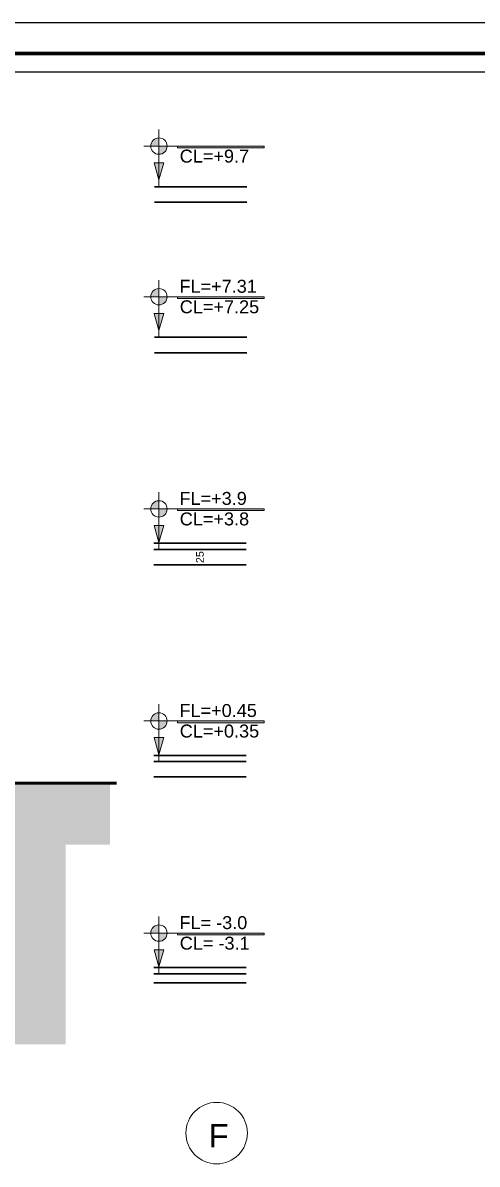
# Model space of a CAD drawing. Header units: inches. Extents: x -580639 to 179052, y 0 to 152898.
# Drawn here: x -1478 to 5917, y 133225 to 151788 of the extents above; entities that cross this region are included whole.
import ezdxf

# ---------------------------------------------------------------- set-up
doc = ezdxf.new("R2010")
doc.units = ezdxf.units.IN
doc.header["$LTSCALE"] = 500
doc.header["$MEASUREMENT"] = 0
for name, color, linetype, lineweight in [('0.6', 40, 'Continuous', 60), ('1ATEXT', 3, 'Continuous', 20), ('A-0.25', 42, 'Continuous', 25), ('A-htch', 252, 'Continuous', 20), ('A-wall', 52, 'Continuous', 35), ('DIM', 8, 'Continuous', 18), ('ground floor', 8, 'Continuous', 20)]:
    doc.layers.add(name, color=color, linetype=linetype, lineweight=lineweight)
doc.layers.add('SYSEC', color=6, linetype='Continuous')
doc.styles.add('100', font='arial.ttf', dxfattribs={"height": 200})
doc.styles.add('50', font='arial.ttf', dxfattribs={"height": 125})
doc.styles.add('CURENT', font='sanss___.ttf')
doc.dimstyles.new('DIM', dxfattribs={"dimscale": 50, "dimtxt": 125, "dimasz": 1, "dimexe": 1.2, "dimexo": 1, "dimgap": 1, "dimtad": 0, "dimtoh": 1, "dimdec": 0, "dimlfac": 0.1, "dimrnd": 1, "dimdsep": 46, "dimtxsty": '50', "dimblk": 'OBLIQUE', "dimcen": 0.09, "dimclrt": 8, "dimadec": 0, "dimazin": 0, "dimtfac": 1, "dimtdec": 0, "dimtix": 1, "dimtofl": 0, "dimtmove": 2, "dimatfit": 2, "dimfxl": 1, "dimfxlon": 1, "dimtzin": 0, "dimarcsym": 0})

# ---------------------------------------------------------------- blocks, each defined once
blk = doc.blocks.new('SYSECFL')
at = {"layer": '1ATEXT'}
h = blk.add_hatch(color=256, dxfattribs=at)
h.paths.add_polyline_path([(7.6, 31.3), (0, 31.3), (0, 23.7, 0.414214)])
h.paths.add_polyline_path([(0, 38.9, 0.414214), (-7.6, 31.3), (0, 31.3)])
blk.add_hatch(color=256, dxfattribs=at).paths.add_polyline_path([(17.3, 31.3), (17.3, 29.7), (97.6, 29.7), (97.6, 31.3)])
h = blk.add_hatch(color=256, dxfattribs=at)
h.paths.add_polyline_path([(4.5, 15.9), (0, 15.9), (0, 0)])
h.paths.add_polyline_path([(0, 15.9), (-4.5, 15.9), (0, 0)])
for p, q in [((0, -6.3), (0, 46.8)), ((-14.1, 31.3), (97.6, 31.3)), ((0, 0), (-4.5, 15.9)), ((-4.5, 15.9), (4.5, 15.9)), ((0, 0), (4.5, 15.9))]:
    blk.add_line(p, q, dxfattribs=at)
blk.add_lwpolyline([(97.6, 31.3), (97.6, 29.7), (17.3, 29.7), (17.3, 31.3)], dxfattribs=at)
for start, end in [(0, 180), (180, 0)]:
    blk.add_arc((0, 31.3), 7.6, start, end, dxfattribs=at)
at = {"layer": '1ATEXT', "style": 'CURENT'}
for tag, p in [('FL=0.00', (19, 35)), ('CL=0.00', (19.3, 16))]:
    blk.add_attdef(tag, p, '', height=12, dxfattribs=at)
blk = doc.blocks.new('*D1606')
at = {"layer": 'Defpoints', "color": 0, "transparency": 16777216}
for p in [(1405, 143223), (2155, 143223), (2155, 142973)]:
    blk.add_point(p, dxfattribs=at)
at = {"layer": 'DIM', "color": 0, "lineweight": -2, "transparency": 16777216}
for p, q in [((1455, 143223), (1345, 143223)), ((1455, 142973), (1345, 142973))]:
    blk.add_line(p, q, dxfattribs=at)
at = {"layer": 'DIM', "color": 8, "transparency": 16777216, "insert": (1405, 143098), "char_height": 125, "attachment_point": 5, "rotation": 90, "style": '50'}
blk.add_mtext('25', dxfattribs=at)
blk = doc.blocks.new('_Oblique')
at = {"color": 0, "linetype": 'ByBlock', "lineweight": -2}
blk.add_line((-0.5, -0.5), (0.5, 0.5), dxfattribs=at)

msp = doc.modelspace()

# ---------------------------------------------------------------- hatches: boundary and pattern name
at = {"layer": 'A-htch'}
h = msp.add_hatch(dxfattribs=at)
h.set_pattern_fill('GRAVEL', color=256, scale=600, angle=90)
h.set_pattern_definition([(318.012788, (-16230.962, 315674.996), (5400, -4800), [80.7216, -7991.4528]), (274.96974, (-16170.962, 315620.996), (-600, 7200), [138.5208, -13713.5549]), (222.510447, (-16158.962, 315482.996), (6600, 6000), [97.6728, -9669.6196]), (357.273689, (-16008.962, 315248.996), (-12000, 600), [126.1428, -12488.1348]), (22.833654, (-15882.962, 315242.996), (-7200, -3000), [123.693, -12245.6239]), (87.273689, (-15768.962, 315290.996), (-600, -12000), [126.1428, -12488.1348]), (127.69424, (-15762.962, 315416.996), (6000, -7800), [166.8174, -16514.9091]), (162.255328, (-15864.962, 315548.996), (-13200, 4200), [157.4928, -15591.7929]), (211.429566, (-16014.962, 315596.996), (-7800, -4800), [126.57, -12530.4439]), (265.236358, (-16122.96, 315530.996), (600, 6600), [144.4992, -7080.4575]), (312.397438, (-16134.962, 315386.996), (6600, -7200), [186.8688, -18500.025]), (228.814075, (-16002.96, 315842.996), (-3600, -4200), [63.7806, -6314.3069]), (261.469234, (-16044.962, 315794.996), (1200, 7800), [121.3422, -12012.9068]), (315, (-16062.96, 315675), (600, -1e-13), [84.8526, -763.6755]), (293.19859, (-16134.96, 315632.996), (-1200, 3000), [45.6948, -4523.769]), (21.80141, (-16116.96, 315591), (-1800, -600), [64.6218, -3166.477]), (120.963757, (-16056.96, 315615), (-1200, 1800), [104.9574, -3393.6137]), (251.56505, (-16110.96, 315705), (600, 1200), [75.8946, -1821.472]), (106.38954, (-16116.962, 315242.996), (-1800, 6000), [106.32, -10525.707]), (160.346176, (-16146.962, 315344.996), (6600, -2400), [89.1966, -8830.4446]), (23.19859, (-16230.96, 315704.996), (-3000, -1200), [91.389, -4478.0749]), (73.61046, (-16146.962, 315740.996), (-1800, -6000), [106.32, -10525.707]), (69.443955, (-15744.96, 315242.996), (-1200, -3000), [102.528, -5023.8742]), (24.77514, (-15708.962, 315338.996), (-6600, -3000), [85.9068, -8504.7858]), (156.80141, (-15630.96, 315710.996), (-3000, 1200), [91.389, -4478.0749]), (107.354025, (-15714.962, 315746.996), (2400, -7800), [100.5786, -9957.2542]), (159.443955, (-15630.96, 315416.996), (3000, -1200), [51.264, -5075.1382]), (191.30993, (-15630.96, 315675), (-2400, -600), [30.594, -3028.8177]), (255.96376, (-15660.96, 315669), (600, 1800), [123.693, -2350.1704]), (276.009006, (-15690.962, 315548.996), (-600, 6000), [114.63, -11348.3539]), (33.69007, (-16002.96, 315615), (-1200, -600), [86.5332, -2076.7976]), (83.157227, (-15930.962, 315662.996), (1200, 10200), [151.0764, -14956.5376]), (150.945396, (-15912.96, 315812.996), (4200, -2400), [61.7736, -6115.6045]), (180, (-15966.96, 315843), (-600, -600), [36, -564]), (210.256437, (-15708.962, 315536.996), (4200, 2400), [83.3544, -8252.112]), (138.012788, (-15780.962, 315494.996), (-5400, 4800), [161.4432, -7910.7312]), (90, (-15900.96, 315603), (-600, 600), [156, -444]), (55.304846, (-15900.962, 315758.996), (4200, 6000), [94.8684, -9391.9646]), (344.054604, (-15846.96, 315836.996), (2400, -600), [87.3612, -4280.7047]), (297.645975, (-15762.962, 315812.996), (6000, -11400), [142.239, -14081.6845]), (265.426079, (-15696.962, 315686.996), (-600, -7800), [150.4794, -14897.444])])
h.paths.add_polyline_path([(-14979.133, 139423.244), (-15029.133, 139423.244), (-20540.123, 139423.244), (-20540.123, 138423.244), (-15979.133, 138423.244), (-15979.133, 135173.244), (-781.133, 135173.244), (-781.133, 138423.244), (-60.743, 138423.244), (-60.743, 139423.244), (-1781.133, 139423.244), (-1781.133, 136173.244), (-14979.133, 136173.244)])

# ---------------------------------------------------------------- linework, layer by layer
msp.add_lwpolyline([(-30636.754, 113030.352), (24363.463, 113030.352), (24363.463, 151788.469), (-30636.754, 151788.469)], close=True)
at = {"layer": '0.6'}
msp.add_line((-1781.133, 139423.244), (45.481, 139423.244), dxfattribs=at)
at = {"layer": 'A-0.25', "lineweight": 25}
msp.add_lwpolyline([(17263.463, 113830.352), (17263.463, 150988.469), (-29836.754, 150988.469), (-29836.754, 113830.352), (17263.463, 113830.352)], dxfattribs=at)
at = {"layer": 'A-wall'}
for p, q in [((665.334, 149123.244), (2165.334, 149123.244)), ((665.334, 148873.244), (2165.334, 148873.244)), ((665.334, 148873.244), (2165.334, 148873.244)), ((665.334, 146673.244), (2165.334, 146673.244)), ((665.334, 146423.244), (2165.334, 146423.244)), ((654.815, 143323.244), (2154.815, 143323.244)), ((654.815, 143223.244), (2154.815, 143223.244)), ((654.815, 142973.244), (2154.815, 142973.244)), ((654.815, 139873.244), (2154.815, 139873.244)), ((651.664, 139773.244), (2151.664, 139773.244)), ((654.815, 139773.244), (2154.815, 139773.244)), ((654.815, 139773.244), (2154.815, 139773.244)), ((654.815, 139773.244), (2154.815, 139773.244)), ((654.815, 139523.244), (2154.815, 139523.244)), ((657.967, 139523.244), (2157.967, 139523.244)), ((657.967, 139523.244), (2157.967, 139523.244)), ((651.664, 136323.244), (2151.664, 136323.244)), ((654.815, 136423.244), (2154.815, 136423.244)), ((654.815, 136323.244), (2154.815, 136323.244)), ((654.815, 136323.244), (2154.815, 136323.244)), ((654.815, 136323.244), (2154.815, 136323.244)), ((654.815, 136173.244), (2154.815, 136173.244))]:
    msp.add_line(p, q, dxfattribs=at)
at = {"layer": 'A-wall', "color": 1, "lineweight": 70}
msp.add_lwpolyline([(-30136.754, 113530.352), (23863.463, 113530.352), (23863.463, 151288.469), (-30136.754, 151288.469)], close=True, dxfattribs=at)
at = {"layer": 'ground floor'}
msp.add_circle((1676.716, 133730.568), 500, dxfattribs=at)

# ---------------------------------------------------------------- block references
at = {"layer": 'SYSEC'}
ref = msp.add_blockref('SYSECFL', (737.428, 149233.669), dxfattribs=dict(at, xscale=17.5558269875182, yscale=17.5558269875182, zscale=17.5558269875182))
ref.add_attrib('CL=0.00', 'CL=+9.7', (1075.652, 149515.235), dxfattribs={"layer": '1ATEXT', "height": 210.6699, "style": 'CURENT'})
at = {"layer": 'SYSEC', "xscale": 17.5558269875182, "yscale": 17.5558269875182, "zscale": 17.5558269875182}
for p, values in [((737.428, 146783.669), {'CL=0.00': 'CL=+7.25', 'FL=0.00': 'FL=+7.31'}), ((737.428, 143333.669), {'CL=0.00': 'CL=+3.8', 'FL=0.00': 'FL=+3.9'}), ((737.428, 139883.669), {'CL=0.00': 'CL=+0.35', 'FL=0.00': 'FL=+0.45'}), ((737.428, 136433.669), {'CL=0.00': 'CL= -3.1', 'FL=0.00': 'FL= -3.0'})]:
    msp.add_blockref('SYSECFL', p, dxfattribs=at).add_auto_attribs(values)

# ---------------------------------------------------------------- texts
at = {"layer": 'ground floor', "insert": (1547.957, 133499.107), "char_height": 380, "attachment_point": 7, "style": '100'}
msp.add_mtext_dynamic_manual_height_columns('F', width=215.80113, gutter_width=1000, heights=[0], dxfattribs=at)

# ---------------------------------------------------------------- dimensions: what is measured, and where the dimension line sits
at = {"layer": 'DIM'}
dim = msp.add_linear_dim(base=(1404.815, 143223.244), p1=(2154.815, 142973.244), p2=(2154.815, 143223.244), angle=90, dimstyle='DIM', dxfattribs=at)
dim.commit()
dim.dimension.update_dxf_attribs({"geometry": '*D1606', "text_midpoint": (1404.815, 143098.244)})

doc.saveas('drawing.dxf')
